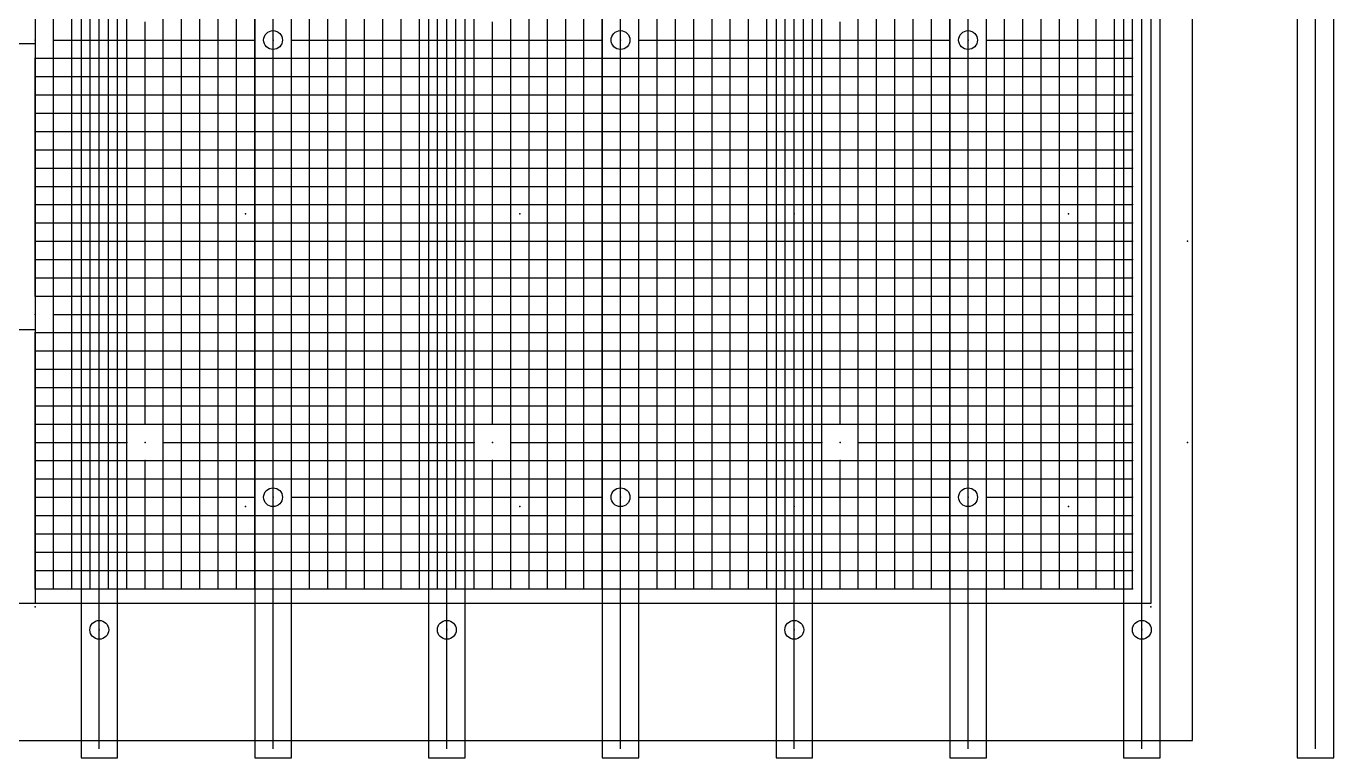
# Model space of a CAD drawing. Extents: x -1 to 2716, y -20 to 1530.
# Drawn here: x 1286 to 2716, y -20 to 780 of the extents above; entities that cross this region are included whole.
import ezdxf

# ---------------------------------------------------------------- set-up
doc = ezdxf.new("R2010")
doc.units = 0
for name, color, linetype in [('annotations', 1, 'CONTINUOUS'), ('dowels', 1, 'CONTINUOUS'), ('grooves', 1, 'CONTINUOUS'), ('pegs', 1, 'CONTINUOUS'), ('slotkop', 1, 'CONTINUOUS'), ('supports', 1, 'CONTINUOUS'), ('vents', 1, 'CONTINUOUS')]:
    doc.layers.add(name, color=color, linetype=linetype)

msp = doc.modelspace()

# ---------------------------------------------------------------- linework, layer by layer
at = {"layer": 'annotations', "color": 1}
for p, q in [((1365.6, -10), (1365.6, 1530)), ((1555.6, -10), (1555.6, 1530)), ((1745.6, -10), (1745.6, 1530)), ((1935.6, -10), (1935.6, 1530)), ((2125.6, -10), (2125.6, 1530)), ((2315.6, -10), (2315.6, 1530)), ((2505.6, -10), (2505.6, 1530)), ((2695.6, -10), (2695.6, 1530))]:
    msp.add_line(p, q, dxfattribs=at)
for points in [[(1345.6, -20, 0), (1385.6, -20, 0), (1385.6, 1530, 0), (1345.6, 1530, 0)], [(1535.6, -20, 0), (1575.6, -20, 0), (1575.6, 1530, 0), (1535.6, 1530, 0)], [(1725.6, -20, 0), (1765.6, -20, 0), (1765.6, 1530, 0), (1725.6, 1530, 0)], [(1915.6, -20, 0), (1955.6, -20, 0), (1955.6, 1530, 0), (1915.6, 1530, 0)], [(2105.6, -20, 0), (2145.6, -20, 0), (2145.6, 1530, 0), (2105.6, 1530, 0)], [(2295.6, -20, 0), (2335.6, -20, 0), (2335.6, 1530, 0), (2295.6, 1530, 0)], [(2485.6, -20, 0), (2525.6, -20, 0), (2525.6, 1530, 0), (2485.6, 1530, 0)], [(2675.6, -20, 0), (2715.6, -20, 0), (2715.6, 1530, 0), (2675.6, 1530, 0)], [(-1, -1, 0), (2561, -1, 0), (2561, 1511, 0), (-1, 1511, 0)]]:
    msp.add_polyline3d(points, close=True, dxfattribs=at)
at = {"layer": 'annotations', "color": 3}
for points in [[(74, 149, 0), (1296, 149, 0), (1296, 1371, 0), (74, 1371, 0)], [(74, 149, 0), (2516, 149, 0), (2516, 1371, 0), (74, 1371, 0)], [(74, 149, 0), (1296, 149, 0), (1296, 761, 0), (74, 761, 0)], [(874, 149, 0), (1296, 149, 0), (1296, 448, 0), (874, 448, 0)]]:
    msp.add_polyline3d(points, close=True, dxfattribs=at)
at = {"layer": 'dowels', "color": 6}
for p in [(1525.6, 575), (1825.6, 575), (2125.6, 575), (2425.6, 575), (1525.6, 255), (1825.6, 255), (2125.6, 255), (2425.6, 255)]:
    msp.add_point(p, dxfattribs=at)
at = {"layer": 'grooves', "color": 7}
for p, q in [((1315.6, 165), (1315.6, 1365)), ((1335.6, 165), (1335.6, 1365)), ((1355.6, 165), (1355.6, 1365)), ((1375.6, 165), (1375.6, 1365)), ((1395.6, 165), (1395.6, 1365)), ((1435.6, 165), (1435.6, 1365)), ((1455.6, 165), (1455.6, 1365)), ((1475.6, 165), (1475.6, 1365)), ((1495.6, 165), (1495.6, 1365)), ((1515.6, 165), (1515.6, 1365)), ((1535.6, 165), (1535.6, 1365)), ((1575.6, 165), (1575.6, 1365)), ((1595.6, 165), (1595.6, 1365)), ((1615.6, 165), (1615.6, 1365)), ((1635.6, 165), (1635.6, 1365)), ((1655.6, 165), (1655.6, 1365)), ((1675.6, 165), (1675.6, 1365)), ((1695.6, 165), (1695.6, 1365)), ((1715.6, 165), (1715.6, 1365)), ((1735.6, 165), (1735.6, 1365)), ((1755.6, 165), (1755.6, 1365)), ((1775.6, 165), (1775.6, 1365)), ((1815.6, 165), (1815.6, 1365)), ((1835.6, 165), (1835.6, 1365)), ((1855.6, 165), (1855.6, 1365)), ((1875.6, 165), (1875.6, 1365)), ((1895.6, 165), (1895.6, 1365)), ((1915.6, 165), (1915.6, 1365)), ((1955.6, 165), (1955.6, 1365)), ((1975.6, 165), (1975.6, 1365)), ((1995.6, 165), (1995.6, 1365)), ((2015.6, 165), (2015.6, 1365)), ((2035.6, 165), (2035.6, 1365)), ((2055.6, 165), (2055.6, 1365)), ((2075.6, 165), (2075.6, 1365)), ((2095.6, 165), (2095.6, 1365)), ((2115.6, 165), (2115.6, 1365)), ((2135.6, 165), (2135.6, 1365)), ((2155.6, 165), (2155.6, 1365)), ((2195.6, 165), (2195.6, 1365)), ((2215.6, 165), (2215.6, 1365)), ((2235.6, 165), (2235.6, 1365)), ((2255.6, 165), (2255.6, 1365)), ((2275.6, 165), (2275.6, 1365)), ((2295.6, 165), (2295.6, 1365)), ((2335.6, 165), (2335.6, 1365)), ((2355.6, 165), (2355.6, 1365)), ((2375.6, 165), (2375.6, 1365)), ((2395.6, 165), (2395.6, 1365)), ((2415.6, 165), (2415.6, 1365)), ((2435.6, 165), (2435.6, 1365)), ((2455.6, 165), (2455.6, 1365)), ((2475.6, 165), (2475.6, 1365)), ((2495.6, 165), (2495.6, 1365)), ((1415.6, 345), (1415.6, 785)), ((1795.6, 345), (1795.6, 785)), ((2175.6, 345), (2175.6, 785)), ((1315.6, 765), (1535.6, 765)), ((1575.6, 765), (1915.6, 765)), ((1955.6, 765), (2295.6, 765)), ((2335.6, 765), (2495.6, 765)), ((1295.6, 485), (1295.6, 745)), ((1295.6, 745), (2495.6, 745)), ((1555.6, 285), (1555.6, 745)), ((1935.6, 285), (1935.6, 745)), ((2315.6, 285), (2315.6, 745)), ((1295.6, 725), (2495.6, 725)), ((1295.6, 705), (2495.6, 705)), ((1295.6, 685), (2495.6, 685)), ((1295.6, 665), (2495.6, 665)), ((1295.6, 645), (2495.6, 645)), ((1295.6, 625), (2495.6, 625)), ((1295.6, 605), (2495.6, 605)), ((1295.6, 585), (2495.6, 585)), ((1295.6, 565), (2495.6, 565)), ((1295.6, 545), (2495.6, 545)), ((1295.6, 525), (2495.6, 525)), ((1295.6, 505), (2495.6, 505)), ((1295.6, 485), (2495.6, 485)), ((1315.6, 465), (2495.6, 465)), ((1295.6, 165), (1295.6, 445)), ((1295.6, 445), (2495.6, 445)), ((1295.6, 425), (2495.6, 425)), ((1295.6, 405), (2495.6, 405)), ((1295.6, 385), (2495.6, 385)), ((1295.6, 365), (2495.6, 365)), ((1295.6, 345), (2495.6, 345)), ((1295.6, 325), (1395.6, 325)), ((1435.6, 325), (1775.6, 325)), ((1815.6, 325), (2155.6, 325)), ((2195.6, 325), (2495.6, 325)), ((1295.6, 305), (2495.6, 305)), ((1415.6, 165), (1415.6, 305)), ((1795.6, 165), (1795.6, 305)), ((2175.6, 165), (2175.6, 305)), ((1295.6, 285), (2495.6, 285)), ((1295.6, 265), (1535.6, 265)), ((1575.6, 265), (1915.6, 265)), ((1955.6, 265), (2295.6, 265)), ((2335.6, 265), (2495.6, 265)), ((1295.6, 245), (2495.6, 245)), ((1555.6, 165), (1555.6, 245)), ((1935.6, 165), (1935.6, 245)), ((2315.6, 165), (2315.6, 245)), ((1295.6, 225), (2495.6, 225)), ((1295.6, 205), (2495.6, 205)), ((1295.6, 185), (2495.6, 185)), ((1295.6, 165), (2495.6, 165))]:
    msp.add_line(p, q, dxfattribs=at)
at = {"layer": 'pegs', "color": 2}
for p in [(1295.6, 765), (2555.6, 545), (1295.6, 465), (1415.6, 325), (1795.6, 325), (2175.6, 325), (2555.6, 325), (1295.6, 145), (2515.6, 145)]:
    msp.add_point(p, dxfattribs=at)
at = {"layer": 'slotkop', "color": 4}
for centre in [(1555.6, 765), (1935.6, 765), (2315.6, 765), (1555.6, 265), (1935.6, 265), (2315.6, 265), (1365.6, 120), (1745.6, 120), (2125.6, 120), (2505.6, 120)]:
    msp.add_circle(centre, 10.3, dxfattribs=at)
at = {"layer": 'supports', "color": 4}
for p in [(1555.6, 765), (1935.6, 765), (2315.6, 765), (1555.6, 265), (1935.6, 265), (2315.6, 265), (1365.6, 120), (1745.6, 120), (2125.6, 120), (2505.6, 120)]:
    msp.add_point(p, dxfattribs=at)
at = {"layer": 'vents', "color": 3}
for p in [(1315.6, 765), (1335.6, 765), (1355.6, 765), (1375.6, 765), (1395.6, 765), (1415.6, 765), (1435.6, 765), (1455.6, 765), (1475.6, 765), (1495.6, 765), (1515.6, 765), (1535.6, 765), (1575.6, 765), (1595.6, 765), (1615.6, 765), (1635.6, 765), (1655.6, 765), (1675.6, 765), (1695.6, 765), (1715.6, 765), (1735.6, 765), (1755.6, 765), (1775.6, 765), (1795.6, 765), (1815.6, 765), (1835.6, 765), (1855.6, 765), (1875.6, 765), (1895.6, 765), (1915.6, 765), (1955.6, 765), (1975.6, 765), (1995.6, 765), (2015.6, 765), (2035.6, 765), (2055.6, 765), (2075.6, 765), (2095.6, 765), (2115.6, 765), (2135.6, 765), (2155.6, 765), (2175.6, 765), (2195.6, 765), (2215.6, 765), (2235.6, 765), (2255.6, 765), (2275.6, 765), (2295.6, 765), (2335.6, 765), (2355.6, 765), (2375.6, 765), (2395.6, 765), (2415.6, 765), (2435.6, 765), (2455.6, 765), (2475.6, 765), (2495.6, 765), (1295.6, 745), (1315.6, 745), (1335.6, 745), (1355.6, 745), (1375.6, 745), (1395.6, 745), (1415.6, 745), (1435.6, 745), (1455.6, 745), (1475.6, 745), (1495.6, 745), (1515.6, 745), (1535.6, 745), (1555.6, 745), (1575.6, 745), (1595.6, 745), (1615.6, 745), (1635.6, 745), (1655.6, 745), (1675.6, 745), (1695.6, 745), (1715.6, 745), (1735.6, 745), (1755.6, 745), (1775.6, 745), (1795.6, 745), (1815.6, 745), (1835.6, 745), (1855.6, 745), (1875.6, 745), (1895.6, 745), (1915.6, 745), (1935.6, 745), (1955.6, 745), (1975.6, 745), (1995.6, 745), (2015.6, 745), (2035.6, 745), (2055.6, 745), (2075.6, 745), (2095.6, 745), (2115.6, 745), (2135.6, 745), (2155.6, 745), (2175.6, 745), (2195.6, 745), (2215.6, 745), (2235.6, 745), (2255.6, 745), (2275.6, 745), (2295.6, 745), (2315.6, 745), (2335.6, 745), (2355.6, 745), (2375.6, 745), (2395.6, 745), (2415.6, 745), (2435.6, 745), (2455.6, 745), (2475.6, 745), (2495.6, 745), (1295.6, 725), (1315.6, 725), (1335.6, 725), (1355.6, 725), (1375.6, 725), (1395.6, 725), (1415.6, 725), (1435.6, 725), (1455.6, 725), (1475.6, 725), (1495.6, 725), (1515.6, 725), (1535.6, 725), (1555.6, 725), (1575.6, 725), (1595.6, 725), (1615.6, 725), (1635.6, 725), (1655.6, 725), (1675.6, 725), (1695.6, 725), (1715.6, 725), (1735.6, 725), (1755.6, 725), (1775.6, 725), (1795.6, 725), (1815.6, 725), (1835.6, 725), (1855.6, 725), (1875.6, 725), (1895.6, 725), (1915.6, 725), (1935.6, 725), (1955.6, 725), (1975.6, 725), (1995.6, 725), (2015.6, 725), (2035.6, 725), (2055.6, 725), (2075.6, 725), (2095.6, 725), (2115.6, 725), (2135.6, 725), (2155.6, 725), (2175.6, 725), (2195.6, 725), (2215.6, 725), (2235.6, 725), (2255.6, 725), (2275.6, 725), (2295.6, 725), (2315.6, 725), (2335.6, 725), (2355.6, 725), (2375.6, 725), (2395.6, 725), (2415.6, 725), (2435.6, 725), (2455.6, 725), (2475.6, 725), (2495.6, 725), (1295.6, 705), (1315.6, 705), (1335.6, 705), (1355.6, 705), (1375.6, 705), (1395.6, 705), (1415.6, 705), (1435.6, 705), (1455.6, 705), (1475.6, 705), (1495.6, 705), (1515.6, 705), (1535.6, 705), (1555.6, 705), (1575.6, 705), (1595.6, 705), (1615.6, 705), (1635.6, 705), (1655.6, 705), (1675.6, 705), (1695.6, 705), (1715.6, 705), (1735.6, 705), (1755.6, 705), (1775.6, 705), (1795.6, 705), (1815.6, 705), (1835.6, 705), (1855.6, 705), (1875.6, 705), (1895.6, 705), (1915.6, 705), (1935.6, 705), (1955.6, 705), (1975.6, 705), (1995.6, 705), (2015.6, 705), (2035.6, 705), (2055.6, 705), (2075.6, 705), (2095.6, 705), (2115.6, 705), (2135.6, 705), (2155.6, 705), (2175.6, 705), (2195.6, 705), (2215.6, 705), (2235.6, 705), (2255.6, 705), (2275.6, 705), (2295.6, 705), (2315.6, 705), (2335.6, 705), (2355.6, 705), (2375.6, 705), (2395.6, 705), (2415.6, 705), (2435.6, 705), (2455.6, 705), (2475.6, 705), (2495.6, 705), (1295.6, 685), (1315.6, 685), (1335.6, 685), (1355.6, 685), (1375.6, 685), (1395.6, 685), (1415.6, 685), (1435.6, 685), (1455.6, 685), (1475.6, 685), (1495.6, 685), (1515.6, 685), (1535.6, 685), (1555.6, 685), (1575.6, 685), (1595.6, 685), (1615.6, 685), (1635.6, 685), (1655.6, 685), (1675.6, 685), (1695.6, 685), (1715.6, 685), (1735.6, 685), (1755.6, 685), (1775.6, 685), (1795.6, 685), (1815.6, 685), (1835.6, 685), (1855.6, 685), (1875.6, 685), (1895.6, 685), (1915.6, 685), (1935.6, 685), (1955.6, 685), (1975.6, 685), (1995.6, 685), (2015.6, 685), (2035.6, 685), (2055.6, 685), (2075.6, 685), (2095.6, 685), (2115.6, 685), (2135.6, 685), (2155.6, 685), (2175.6, 685), (2195.6, 685), (2215.6, 685), (2235.6, 685), (2255.6, 685), (2275.6, 685), (2295.6, 685), (2315.6, 685), (2335.6, 685), (2355.6, 685), (2375.6, 685), (2395.6, 685), (2415.6, 685), (2435.6, 685), (2455.6, 685), (2475.6, 685), (2495.6, 685), (1295.6, 665), (1315.6, 665), (1335.6, 665), (1355.6, 665), (1375.6, 665), (1395.6, 665), (1415.6, 665), (1435.6, 665), (1455.6, 665), (1475.6, 665), (1495.6, 665), (1515.6, 665), (1535.6, 665), (1555.6, 665), (1575.6, 665), (1595.6, 665), (1615.6, 665), (1635.6, 665), (1655.6, 665), (1675.6, 665), (1695.6, 665), (1715.6, 665), (1735.6, 665), (1755.6, 665), (1775.6, 665), (1795.6, 665), (1815.6, 665), (1835.6, 665), (1855.6, 665), (1875.6, 665), (1895.6, 665), (1915.6, 665), (1935.6, 665), (1955.6, 665), (1975.6, 665), (1995.6, 665), (2015.6, 665), (2035.6, 665), (2055.6, 665), (2075.6, 665), (2095.6, 665), (2115.6, 665), (2135.6, 665), (2155.6, 665), (2175.6, 665), (2195.6, 665), (2215.6, 665), (2235.6, 665), (2255.6, 665), (2275.6, 665), (2295.6, 665), (2315.6, 665), (2335.6, 665), (2355.6, 665), (2375.6, 665), (2395.6, 665), (2415.6, 665), (2435.6, 665), (2455.6, 665), (2475.6, 665), (2495.6, 665), (1295.6, 645), (1315.6, 645), (1335.6, 645), (1355.6, 645), (1375.6, 645), (1395.6, 645), (1415.6, 645), (1435.6, 645), (1455.6, 645), (1475.6, 645), (1495.6, 645), (1515.6, 645), (1535.6, 645), (1555.6, 645), (1575.6, 645), (1595.6, 645), (1615.6, 645), (1635.6, 645), (1655.6, 645), (1675.6, 645), (1695.6, 645), (1715.6, 645), (1735.6, 645), (1755.6, 645), (1775.6, 645), (1795.6, 645), (1815.6, 645), (1835.6, 645), (1855.6, 645), (1875.6, 645), (1895.6, 645), (1915.6, 645), (1935.6, 645), (1955.6, 645), (1975.6, 645), (1995.6, 645), (2015.6, 645), (2035.6, 645), (2055.6, 645), (2075.6, 645), (2095.6, 645), (2115.6, 645), (2135.6, 645), (2155.6, 645), (2175.6, 645), (2195.6, 645), (2215.6, 645), (2235.6, 645), (2255.6, 645), (2275.6, 645), (2295.6, 645), (2315.6, 645), (2335.6, 645), (2355.6, 645), (2375.6, 645), (2395.6, 645), (2415.6, 645), (2435.6, 645), (2455.6, 645), (2475.6, 645), (2495.6, 645), (1295.6, 625), (1315.6, 625), (1335.6, 625), (1355.6, 625), (1375.6, 625), (1395.6, 625), (1415.6, 625), (1435.6, 625), (1455.6, 625), (1475.6, 625), (1495.6, 625), (1515.6, 625), (1535.6, 625), (1555.6, 625), (1575.6, 625), (1595.6, 625), (1615.6, 625), (1635.6, 625), (1655.6, 625), (1675.6, 625), (1695.6, 625), (1715.6, 625), (1735.6, 625), (1755.6, 625), (1775.6, 625), (1795.6, 625), (1815.6, 625), (1835.6, 625), (1855.6, 625), (1875.6, 625), (1895.6, 625), (1915.6, 625), (1935.6, 625), (1955.6, 625), (1975.6, 625), (1995.6, 625), (2015.6, 625), (2035.6, 625), (2055.6, 625), (2075.6, 625), (2095.6, 625), (2115.6, 625), (2135.6, 625), (2155.6, 625), (2175.6, 625), (2195.6, 625), (2215.6, 625), (2235.6, 625), (2255.6, 625), (2275.6, 625), (2295.6, 625), (2315.6, 625), (2335.6, 625), (2355.6, 625), (2375.6, 625), (2395.6, 625), (2415.6, 625), (2435.6, 625), (2455.6, 625), (2475.6, 625), (2495.6, 625), (1295.6, 605), (1315.6, 605), (1335.6, 605), (1355.6, 605), (1375.6, 605), (1395.6, 605), (1415.6, 605), (1435.6, 605), (1455.6, 605), (1475.6, 605), (1495.6, 605), (1515.6, 605), (1535.6, 605), (1555.6, 605), (1575.6, 605), (1595.6, 605), (1615.6, 605), (1635.6, 605), (1655.6, 605), (1675.6, 605), (1695.6, 605), (1715.6, 605), (1735.6, 605), (1755.6, 605), (1775.6, 605), (1795.6, 605), (1815.6, 605), (1835.6, 605), (1855.6, 605), (1875.6, 605), (1895.6, 605), (1915.6, 605), (1935.6, 605), (1955.6, 605), (1975.6, 605), (1995.6, 605), (2015.6, 605), (2035.6, 605), (2055.6, 605), (2075.6, 605), (2095.6, 605), (2115.6, 605), (2135.6, 605), (2155.6, 605), (2175.6, 605), (2195.6, 605), (2215.6, 605), (2235.6, 605), (2255.6, 605), (2275.6, 605), (2295.6, 605), (2315.6, 605), (2335.6, 605), (2355.6, 605), (2375.6, 605), (2395.6, 605), (2415.6, 605), (2435.6, 605), (2455.6, 605), (2475.6, 605), (2495.6, 605), (1295.6, 585), (1315.6, 585), (1335.6, 585), (1355.6, 585), (1375.6, 585), (1395.6, 585), (1415.6, 585), (1435.6, 585), (1455.6, 585), (1475.6, 585), (1495.6, 585), (1515.6, 585), (1535.6, 585), (1555.6, 585), (1575.6, 585), (1595.6, 585), (1615.6, 585), (1635.6, 585), (1655.6, 585), (1675.6, 585), (1695.6, 585), (1715.6, 585), (1735.6, 585), (1755.6, 585), (1775.6, 585), (1795.6, 585), (1815.6, 585), (1835.6, 585), (1855.6, 585), (1875.6, 585), (1895.6, 585), (1915.6, 585), (1935.6, 585), (1955.6, 585), (1975.6, 585), (1995.6, 585), (2015.6, 585), (2035.6, 585), (2055.6, 585), (2075.6, 585), (2095.6, 585), (2115.6, 585), (2135.6, 585), (2155.6, 585), (2175.6, 585), (2195.6, 585), (2215.6, 585), (2235.6, 585), (2255.6, 585), (2275.6, 585), (2295.6, 585), (2315.6, 585), (2335.6, 585), (2355.6, 585), (2375.6, 585), (2395.6, 585), (2415.6, 585), (2435.6, 585), (2455.6, 585), (2475.6, 585), (2495.6, 585), (1295.6, 565), (1315.6, 565), (1335.6, 565), (1355.6, 565), (1375.6, 565), (1395.6, 565), (1415.6, 565), (1435.6, 565), (1455.6, 565), (1475.6, 565), (1495.6, 565), (1515.6, 565), (1535.6, 565), (1555.6, 565), (1575.6, 565), (1595.6, 565), (1615.6, 565), (1635.6, 565), (1655.6, 565), (1675.6, 565), (1695.6, 565), (1715.6, 565), (1735.6, 565), (1755.6, 565), (1775.6, 565), (1795.6, 565), (1815.6, 565), (1835.6, 565), (1855.6, 565), (1875.6, 565), (1895.6, 565), (1915.6, 565), (1935.6, 565), (1955.6, 565), (1975.6, 565), (1995.6, 565), (2015.6, 565), (2035.6, 565), (2055.6, 565), (2075.6, 565), (2095.6, 565), (2115.6, 565), (2135.6, 565), (2155.6, 565), (2175.6, 565), (2195.6, 565), (2215.6, 565), (2235.6, 565), (2255.6, 565), (2275.6, 565), (2295.6, 565), (2315.6, 565), (2335.6, 565), (2355.6, 565), (2375.6, 565), (2395.6, 565), (2415.6, 565), (2435.6, 565), (2455.6, 565), (2475.6, 565), (2495.6, 565), (1295.6, 545), (1315.6, 545), (1335.6, 545), (1355.6, 545), (1375.6, 545), (1395.6, 545), (1415.6, 545), (1435.6, 545), (1455.6, 545), (1475.6, 545), (1495.6, 545), (1515.6, 545), (1535.6, 545), (1555.6, 545), (1575.6, 545), (1595.6, 545), (1615.6, 545), (1635.6, 545), (1655.6, 545), (1675.6, 545), (1695.6, 545), (1715.6, 545), (1735.6, 545), (1755.6, 545), (1775.6, 545), (1795.6, 545), (1815.6, 545), (1835.6, 545), (1855.6, 545), (1875.6, 545), (1895.6, 545), (1915.6, 545), (1935.6, 545), (1955.6, 545), (1975.6, 545), (1995.6, 545), (2015.6, 545), (2035.6, 545), (2055.6, 545), (2075.6, 545), (2095.6, 545), (2115.6, 545), (2135.6, 545), (2155.6, 545), (2175.6, 545), (2195.6, 545), (2215.6, 545), (2235.6, 545), (2255.6, 545), (2275.6, 545), (2295.6, 545), (2315.6, 545), (2335.6, 545), (2355.6, 545), (2375.6, 545), (2395.6, 545), (2415.6, 545), (2435.6, 545), (2455.6, 545), (2475.6, 545), (2495.6, 545), (1295.6, 525), (1315.6, 525), (1335.6, 525), (1355.6, 525), (1375.6, 525), (1395.6, 525), (1415.6, 525), (1435.6, 525), (1455.6, 525), (1475.6, 525), (1495.6, 525), (1515.6, 525), (1535.6, 525), (1555.6, 525), (1575.6, 525), (1595.6, 525), (1615.6, 525), (1635.6, 525), (1655.6, 525), (1675.6, 525), (1695.6, 525), (1715.6, 525), (1735.6, 525), (1755.6, 525), (1775.6, 525), (1795.6, 525), (1815.6, 525), (1835.6, 525), (1855.6, 525), (1875.6, 525), (1895.6, 525), (1915.6, 525), (1935.6, 525), (1955.6, 525), (1975.6, 525), (1995.6, 525), (2015.6, 525), (2035.6, 525), (2055.6, 525), (2075.6, 525), (2095.6, 525), (2115.6, 525), (2135.6, 525), (2155.6, 525), (2175.6, 525), (2195.6, 525), (2215.6, 525), (2235.6, 525), (2255.6, 525), (2275.6, 525), (2295.6, 525), (2315.6, 525), (2335.6, 525), (2355.6, 525), (2375.6, 525), (2395.6, 525), (2415.6, 525), (2435.6, 525), (2455.6, 525), (2475.6, 525), (2495.6, 525), (1295.6, 505), (1315.6, 505), (1335.6, 505), (1355.6, 505), (1375.6, 505), (1395.6, 505), (1415.6, 505), (1435.6, 505), (1455.6, 505), (1475.6, 505), (1495.6, 505), (1515.6, 505), (1535.6, 505), (1555.6, 505), (1575.6, 505), (1595.6, 505), (1615.6, 505), (1635.6, 505), (1655.6, 505), (1675.6, 505), (1695.6, 505), (1715.6, 505), (1735.6, 505), (1755.6, 505), (1775.6, 505), (1795.6, 505), (1815.6, 505), (1835.6, 505), (1855.6, 505), (1875.6, 505), (1895.6, 505), (1915.6, 505), (1935.6, 505), (1955.6, 505), (1975.6, 505), (1995.6, 505), (2015.6, 505), (2035.6, 505), (2055.6, 505), (2075.6, 505), (2095.6, 505), (2115.6, 505), (2135.6, 505), (2155.6, 505), (2175.6, 505), (2195.6, 505), (2215.6, 505), (2235.6, 505), (2255.6, 505), (2275.6, 505), (2295.6, 505), (2315.6, 505), (2335.6, 505), (2355.6, 505), (2375.6, 505), (2395.6, 505), (2415.6, 505), (2435.6, 505), (2455.6, 505), (2475.6, 505), (2495.6, 505), (1295.6, 485), (1315.6, 485), (1335.6, 485), (1355.6, 485), (1375.6, 485), (1395.6, 485), (1415.6, 485), (1435.6, 485), (1455.6, 485), (1475.6, 485), (1495.6, 485), (1515.6, 485), (1535.6, 485), (1555.6, 485), (1575.6, 485), (1595.6, 485), (1615.6, 485), (1635.6, 485), (1655.6, 485), (1675.6, 485), (1695.6, 485), (1715.6, 485), (1735.6, 485), (1755.6, 485), (1775.6, 485), (1795.6, 485), (1815.6, 485), (1835.6, 485), (1855.6, 485), (1875.6, 485), (1895.6, 485), (1915.6, 485), (1935.6, 485), (1955.6, 485), (1975.6, 485), (1995.6, 485), (2015.6, 485), (2035.6, 485), (2055.6, 485), (2075.6, 485), (2095.6, 485), (2115.6, 485), (2135.6, 485), (2155.6, 485), (2175.6, 485), (2195.6, 485), (2215.6, 485), (2235.6, 485), (2255.6, 485), (2275.6, 485), (2295.6, 485), (2315.6, 485), (2335.6, 485), (2355.6, 485), (2375.6, 485), (2395.6, 485), (2415.6, 485), (2435.6, 485), (2455.6, 485), (2475.6, 485), (2495.6, 485), (1315.6, 465), (1335.6, 465), (1355.6, 465), (1375.6, 465), (1395.6, 465), (1415.6, 465), (1435.6, 465), (1455.6, 465), (1475.6, 465), (1495.6, 465), (1515.6, 465), (1535.6, 465), (1555.6, 465), (1575.6, 465), (1595.6, 465), (1615.6, 465), (1635.6, 465), (1655.6, 465), (1675.6, 465), (1695.6, 465), (1715.6, 465), (1735.6, 465), (1755.6, 465), (1775.6, 465), (1795.6, 465), (1815.6, 465), (1835.6, 465), (1855.6, 465), (1875.6, 465), (1895.6, 465), (1915.6, 465), (1935.6, 465), (1955.6, 465), (1975.6, 465), (1995.6, 465), (2015.6, 465), (2035.6, 465), (2055.6, 465), (2075.6, 465), (2095.6, 465), (2115.6, 465), (2135.6, 465), (2155.6, 465), (2175.6, 465), (2195.6, 465), (2215.6, 465), (2235.6, 465), (2255.6, 465), (2275.6, 465), (2295.6, 465), (2315.6, 465), (2335.6, 465), (2355.6, 465), (2375.6, 465), (2395.6, 465), (2415.6, 465), (2435.6, 465), (2455.6, 465), (2475.6, 465), (2495.6, 465), (1295.6, 445), (1315.6, 445), (1335.6, 445), (1355.6, 445), (1375.6, 445), (1395.6, 445), (1415.6, 445), (1435.6, 445), (1455.6, 445), (1475.6, 445), (1495.6, 445), (1515.6, 445), (1535.6, 445), (1555.6, 445), (1575.6, 445), (1595.6, 445), (1615.6, 445), (1635.6, 445), (1655.6, 445), (1675.6, 445), (1695.6, 445), (1715.6, 445), (1735.6, 445), (1755.6, 445), (1775.6, 445), (1795.6, 445), (1815.6, 445), (1835.6, 445), (1855.6, 445), (1875.6, 445), (1895.6, 445), (1915.6, 445), (1935.6, 445), (1955.6, 445), (1975.6, 445), (1995.6, 445), (2015.6, 445), (2035.6, 445), (2055.6, 445), (2075.6, 445), (2095.6, 445), (2115.6, 445), (2135.6, 445), (2155.6, 445), (2175.6, 445), (2195.6, 445), (2215.6, 445), (2235.6, 445), (2255.6, 445), (2275.6, 445), (2295.6, 445), (2315.6, 445), (2335.6, 445), (2355.6, 445), (2375.6, 445), (2395.6, 445), (2415.6, 445), (2435.6, 445), (2455.6, 445), (2475.6, 445), (2495.6, 445), (1295.6, 425), (1315.6, 425), (1335.6, 425), (1355.6, 425), (1375.6, 425), (1395.6, 425), (1415.6, 425), (1435.6, 425), (1455.6, 425), (1475.6, 425), (1495.6, 425), (1515.6, 425), (1535.6, 425), (1555.6, 425), (1575.6, 425), (1595.6, 425), (1615.6, 425), (1635.6, 425), (1655.6, 425), (1675.6, 425), (1695.6, 425), (1715.6, 425), (1735.6, 425), (1755.6, 425), (1775.6, 425), (1795.6, 425), (1815.6, 425), (1835.6, 425), (1855.6, 425), (1875.6, 425), (1895.6, 425), (1915.6, 425), (1935.6, 425), (1955.6, 425), (1975.6, 425), (1995.6, 425), (2015.6, 425), (2035.6, 425), (2055.6, 425), (2075.6, 425), (2095.6, 425), (2115.6, 425), (2135.6, 425), (2155.6, 425), (2175.6, 425), (2195.6, 425), (2215.6, 425), (2235.6, 425), (2255.6, 425), (2275.6, 425), (2295.6, 425), (2315.6, 425), (2335.6, 425), (2355.6, 425), (2375.6, 425), (2395.6, 425), (2415.6, 425), (2435.6, 425), (2455.6, 425), (2475.6, 425), (2495.6, 425), (1295.6, 405), (1315.6, 405), (1335.6, 405), (1355.6, 405), (1375.6, 405), (1395.6, 405), (1415.6, 405), (1435.6, 405), (1455.6, 405), (1475.6, 405), (1495.6, 405), (1515.6, 405), (1535.6, 405), (1555.6, 405), (1575.6, 405), (1595.6, 405), (1615.6, 405), (1635.6, 405), (1655.6, 405), (1675.6, 405), (1695.6, 405), (1715.6, 405), (1735.6, 405), (1755.6, 405), (1775.6, 405), (1795.6, 405), (1815.6, 405), (1835.6, 405), (1855.6, 405), (1875.6, 405), (1895.6, 405), (1915.6, 405), (1935.6, 405), (1955.6, 405), (1975.6, 405), (1995.6, 405), (2015.6, 405), (2035.6, 405), (2055.6, 405), (2075.6, 405), (2095.6, 405), (2115.6, 405), (2135.6, 405), (2155.6, 405), (2175.6, 405), (2195.6, 405), (2215.6, 405), (2235.6, 405), (2255.6, 405), (2275.6, 405), (2295.6, 405), (2315.6, 405), (2335.6, 405), (2355.6, 405), (2375.6, 405), (2395.6, 405), (2415.6, 405), (2435.6, 405), (2455.6, 405), (2475.6, 405), (2495.6, 405), (1295.6, 385), (1315.6, 385), (1335.6, 385), (1355.6, 385), (1375.6, 385), (1395.6, 385), (1415.6, 385), (1435.6, 385), (1455.6, 385), (1475.6, 385), (1495.6, 385), (1515.6, 385), (1535.6, 385), (1555.6, 385), (1575.6, 385), (1595.6, 385), (1615.6, 385), (1635.6, 385), (1655.6, 385), (1675.6, 385), (1695.6, 385), (1715.6, 385), (1735.6, 385), (1755.6, 385), (1775.6, 385), (1795.6, 385), (1815.6, 385), (1835.6, 385), (1855.6, 385), (1875.6, 385), (1895.6, 385), (1915.6, 385), (1935.6, 385), (1955.6, 385), (1975.6, 385), (1995.6, 385), (2015.6, 385), (2035.6, 385), (2055.6, 385), (2075.6, 385), (2095.6, 385), (2115.6, 385), (2135.6, 385), (2155.6, 385), (2175.6, 385), (2195.6, 385), (2215.6, 385), (2235.6, 385), (2255.6, 385), (2275.6, 385), (2295.6, 385), (2315.6, 385), (2335.6, 385), (2355.6, 385), (2375.6, 385), (2395.6, 385), (2415.6, 385), (2435.6, 385), (2455.6, 385), (2475.6, 385), (2495.6, 385), (1295.6, 365), (1315.6, 365), (1335.6, 365), (1355.6, 365), (1375.6, 365), (1395.6, 365), (1415.6, 365), (1435.6, 365), (1455.6, 365), (1475.6, 365), (1495.6, 365), (1515.6, 365), (1535.6, 365), (1555.6, 365), (1575.6, 365), (1595.6, 365), (1615.6, 365), (1635.6, 365), (1655.6, 365), (1675.6, 365), (1695.6, 365), (1715.6, 365), (1735.6, 365), (1755.6, 365), (1775.6, 365), (1795.6, 365), (1815.6, 365), (1835.6, 365), (1855.6, 365), (1875.6, 365), (1895.6, 365), (1915.6, 365), (1935.6, 365), (1955.6, 365), (1975.6, 365), (1995.6, 365), (2015.6, 365), (2035.6, 365), (2055.6, 365), (2075.6, 365), (2095.6, 365), (2115.6, 365), (2135.6, 365), (2155.6, 365), (2175.6, 365), (2195.6, 365), (2215.6, 365), (2235.6, 365), (2255.6, 365), (2275.6, 365), (2295.6, 365), (2315.6, 365), (2335.6, 365), (2355.6, 365), (2375.6, 365), (2395.6, 365), (2415.6, 365), (2435.6, 365), (2455.6, 365), (2475.6, 365), (2495.6, 365), (1295.6, 345), (1315.6, 345), (1335.6, 345), (1355.6, 345), (1375.6, 345), (1395.6, 345), (1415.6, 345), (1435.6, 345), (1455.6, 345), (1475.6, 345), (1495.6, 345), (1515.6, 345), (1535.6, 345), (1555.6, 345), (1575.6, 345), (1595.6, 345), (1615.6, 345), (1635.6, 345), (1655.6, 345), (1675.6, 345), (1695.6, 345), (1715.6, 345), (1735.6, 345), (1755.6, 345), (1775.6, 345), (1795.6, 345), (1815.6, 345), (1835.6, 345), (1855.6, 345), (1875.6, 345), (1895.6, 345), (1915.6, 345), (1935.6, 345), (1955.6, 345), (1975.6, 345), (1995.6, 345), (2015.6, 345), (2035.6, 345), (2055.6, 345), (2075.6, 345), (2095.6, 345), (2115.6, 345), (2135.6, 345), (2155.6, 345), (2175.6, 345), (2195.6, 345), (2215.6, 345), (2235.6, 345), (2255.6, 345), (2275.6, 345), (2295.6, 345), (2315.6, 345), (2335.6, 345), (2355.6, 345), (2375.6, 345), (2395.6, 345), (2415.6, 345), (2435.6, 345), (2455.6, 345), (2475.6, 345), (2495.6, 345), (1295.6, 325), (1315.6, 325), (1335.6, 325), (1355.6, 325), (1375.6, 325), (1395.6, 325), (1435.6, 325), (1455.6, 325), (1475.6, 325), (1495.6, 325), (1515.6, 325), (1535.6, 325), (1555.6, 325), (1575.6, 325), (1595.6, 325), (1615.6, 325), (1635.6, 325), (1655.6, 325), (1675.6, 325), (1695.6, 325), (1715.6, 325), (1735.6, 325), (1755.6, 325), (1775.6, 325), (1815.6, 325), (1835.6, 325), (1855.6, 325), (1875.6, 325), (1895.6, 325), (1915.6, 325), (1935.6, 325), (1955.6, 325), (1975.6, 325), (1995.6, 325), (2015.6, 325), (2035.6, 325), (2055.6, 325), (2075.6, 325), (2095.6, 325), (2115.6, 325), (2135.6, 325), (2155.6, 325), (2195.6, 325), (2215.6, 325), (2235.6, 325), (2255.6, 325), (2275.6, 325), (2295.6, 325), (2315.6, 325), (2335.6, 325), (2355.6, 325), (2375.6, 325), (2395.6, 325), (2415.6, 325), (2435.6, 325), (2455.6, 325), (2475.6, 325), (2495.6, 325), (1295.6, 305), (1315.6, 305), (1335.6, 305), (1355.6, 305), (1375.6, 305), (1395.6, 305), (1415.6, 305), (1435.6, 305), (1455.6, 305), (1475.6, 305), (1495.6, 305), (1515.6, 305), (1535.6, 305), (1555.6, 305), (1575.6, 305), (1595.6, 305), (1615.6, 305), (1635.6, 305), (1655.6, 305), (1675.6, 305), (1695.6, 305), (1715.6, 305), (1735.6, 305), (1755.6, 305), (1775.6, 305), (1795.6, 305), (1815.6, 305), (1835.6, 305), (1855.6, 305), (1875.6, 305), (1895.6, 305), (1915.6, 305), (1935.6, 305), (1955.6, 305), (1975.6, 305), (1995.6, 305), (2015.6, 305), (2035.6, 305), (2055.6, 305), (2075.6, 305), (2095.6, 305), (2115.6, 305), (2135.6, 305), (2155.6, 305), (2175.6, 305), (2195.6, 305), (2215.6, 305), (2235.6, 305), (2255.6, 305), (2275.6, 305), (2295.6, 305), (2315.6, 305), (2335.6, 305), (2355.6, 305), (2375.6, 305), (2395.6, 305), (2415.6, 305), (2435.6, 305), (2455.6, 305), (2475.6, 305), (2495.6, 305), (1295.6, 285), (1315.6, 285), (1335.6, 285), (1355.6, 285), (1375.6, 285), (1395.6, 285), (1415.6, 285), (1435.6, 285), (1455.6, 285), (1475.6, 285), (1495.6, 285), (1515.6, 285), (1535.6, 285), (1555.6, 285), (1575.6, 285), (1595.6, 285), (1615.6, 285), (1635.6, 285), (1655.6, 285), (1675.6, 285), (1695.6, 285), (1715.6, 285), (1735.6, 285), (1755.6, 285), (1775.6, 285), (1795.6, 285), (1815.6, 285), (1835.6, 285), (1855.6, 285), (1875.6, 285), (1895.6, 285), (1915.6, 285), (1935.6, 285), (1955.6, 285), (1975.6, 285), (1995.6, 285), (2015.6, 285), (2035.6, 285), (2055.6, 285), (2075.6, 285), (2095.6, 285), (2115.6, 285), (2135.6, 285), (2155.6, 285), (2175.6, 285), (2195.6, 285), (2215.6, 285), (2235.6, 285), (2255.6, 285), (2275.6, 285), (2295.6, 285), (2315.6, 285), (2335.6, 285), (2355.6, 285), (2375.6, 285), (2395.6, 285), (2415.6, 285), (2435.6, 285), (2455.6, 285), (2475.6, 285), (2495.6, 285), (1295.6, 265), (1315.6, 265), (1335.6, 265), (1355.6, 265), (1375.6, 265), (1395.6, 265), (1415.6, 265), (1435.6, 265), (1455.6, 265), (1475.6, 265), (1495.6, 265), (1515.6, 265), (1535.6, 265), (1575.6, 265), (1595.6, 265), (1615.6, 265), (1635.6, 265), (1655.6, 265), (1675.6, 265), (1695.6, 265), (1715.6, 265), (1735.6, 265), (1755.6, 265), (1775.6, 265), (1795.6, 265), (1815.6, 265), (1835.6, 265), (1855.6, 265), (1875.6, 265), (1895.6, 265), (1915.6, 265), (1955.6, 265), (1975.6, 265), (1995.6, 265), (2015.6, 265), (2035.6, 265), (2055.6, 265), (2075.6, 265), (2095.6, 265), (2115.6, 265), (2135.6, 265), (2155.6, 265), (2175.6, 265), (2195.6, 265), (2215.6, 265), (2235.6, 265), (2255.6, 265), (2275.6, 265), (2295.6, 265), (2335.6, 265), (2355.6, 265), (2375.6, 265), (2395.6, 265), (2415.6, 265), (2435.6, 265), (2455.6, 265), (2475.6, 265), (2495.6, 265), (1295.6, 245), (1315.6, 245), (1335.6, 245), (1355.6, 245), (1375.6, 245), (1395.6, 245), (1415.6, 245), (1435.6, 245), (1455.6, 245), (1475.6, 245), (1495.6, 245), (1515.6, 245), (1535.6, 245), (1555.6, 245), (1575.6, 245), (1595.6, 245), (1615.6, 245), (1635.6, 245), (1655.6, 245), (1675.6, 245), (1695.6, 245), (1715.6, 245), (1735.6, 245), (1755.6, 245), (1775.6, 245), (1795.6, 245), (1815.6, 245), (1835.6, 245), (1855.6, 245), (1875.6, 245), (1895.6, 245), (1915.6, 245), (1935.6, 245), (1955.6, 245), (1975.6, 245), (1995.6, 245), (2015.6, 245), (2035.6, 245), (2055.6, 245), (2075.6, 245), (2095.6, 245), (2115.6, 245), (2135.6, 245), (2155.6, 245), (2175.6, 245), (2195.6, 245), (2215.6, 245), (2235.6, 245), (2255.6, 245), (2275.6, 245), (2295.6, 245), (2315.6, 245), (2335.6, 245), (2355.6, 245), (2375.6, 245), (2395.6, 245), (2415.6, 245), (2435.6, 245), (2455.6, 245), (2475.6, 245), (2495.6, 245), (1295.6, 225), (1315.6, 225), (1335.6, 225), (1355.6, 225), (1375.6, 225), (1395.6, 225), (1415.6, 225), (1435.6, 225), (1455.6, 225), (1475.6, 225), (1495.6, 225), (1515.6, 225), (1535.6, 225), (1555.6, 225), (1575.6, 225), (1595.6, 225), (1615.6, 225), (1635.6, 225), (1655.6, 225), (1675.6, 225), (1695.6, 225), (1715.6, 225), (1735.6, 225), (1755.6, 225), (1775.6, 225), (1795.6, 225), (1815.6, 225), (1835.6, 225), (1855.6, 225), (1875.6, 225), (1895.6, 225), (1915.6, 225), (1935.6, 225), (1955.6, 225), (1975.6, 225), (1995.6, 225), (2015.6, 225), (2035.6, 225), (2055.6, 225), (2075.6, 225), (2095.6, 225), (2115.6, 225), (2135.6, 225), (2155.6, 225), (2175.6, 225), (2195.6, 225), (2215.6, 225), (2235.6, 225), (2255.6, 225), (2275.6, 225), (2295.6, 225), (2315.6, 225), (2335.6, 225), (2355.6, 225), (2375.6, 225), (2395.6, 225), (2415.6, 225), (2435.6, 225), (2455.6, 225), (2475.6, 225), (2495.6, 225), (1295.6, 205), (1315.6, 205), (1335.6, 205), (1355.6, 205), (1375.6, 205), (1395.6, 205), (1415.6, 205), (1435.6, 205), (1455.6, 205), (1475.6, 205), (1495.6, 205), (1515.6, 205), (1535.6, 205), (1555.6, 205), (1575.6, 205), (1595.6, 205), (1615.6, 205), (1635.6, 205), (1655.6, 205), (1675.6, 205), (1695.6, 205), (1715.6, 205), (1735.6, 205), (1755.6, 205), (1775.6, 205), (1795.6, 205), (1815.6, 205), (1835.6, 205), (1855.6, 205), (1875.6, 205), (1895.6, 205), (1915.6, 205), (1935.6, 205), (1955.6, 205), (1975.6, 205), (1995.6, 205), (2015.6, 205), (2035.6, 205), (2055.6, 205), (2075.6, 205), (2095.6, 205), (2115.6, 205), (2135.6, 205), (2155.6, 205), (2175.6, 205), (2195.6, 205), (2215.6, 205), (2235.6, 205), (2255.6, 205), (2275.6, 205), (2295.6, 205), (2315.6, 205), (2335.6, 205), (2355.6, 205), (2375.6, 205), (2395.6, 205), (2415.6, 205), (2435.6, 205), (2455.6, 205), (2475.6, 205), (2495.6, 205), (1295.6, 185), (1315.6, 185), (1335.6, 185), (1355.6, 185), (1375.6, 185), (1395.6, 185), (1415.6, 185), (1435.6, 185), (1455.6, 185), (1475.6, 185), (1495.6, 185), (1515.6, 185), (1535.6, 185), (1555.6, 185), (1575.6, 185), (1595.6, 185), (1615.6, 185), (1635.6, 185), (1655.6, 185), (1675.6, 185), (1695.6, 185), (1715.6, 185), (1735.6, 185), (1755.6, 185), (1775.6, 185), (1795.6, 185), (1815.6, 185), (1835.6, 185), (1855.6, 185), (1875.6, 185), (1895.6, 185), (1915.6, 185), (1935.6, 185), (1955.6, 185), (1975.6, 185), (1995.6, 185), (2015.6, 185), (2035.6, 185), (2055.6, 185), (2075.6, 185), (2095.6, 185), (2115.6, 185), (2135.6, 185), (2155.6, 185), (2175.6, 185), (2195.6, 185), (2215.6, 185), (2235.6, 185), (2255.6, 185), (2275.6, 185), (2295.6, 185), (2315.6, 185), (2335.6, 185), (2355.6, 185), (2375.6, 185), (2395.6, 185), (2415.6, 185), (2435.6, 185), (2455.6, 185), (2475.6, 185), (2495.6, 185), (1295.6, 165), (1315.6, 165), (1335.6, 165), (1355.6, 165), (1375.6, 165), (1395.6, 165), (1415.6, 165), (1435.6, 165), (1455.6, 165), (1475.6, 165), (1495.6, 165), (1515.6, 165), (1535.6, 165), (1555.6, 165), (1575.6, 165), (1595.6, 165), (1615.6, 165), (1635.6, 165), (1655.6, 165), (1675.6, 165), (1695.6, 165), (1715.6, 165), (1735.6, 165), (1755.6, 165), (1775.6, 165), (1795.6, 165), (1815.6, 165), (1835.6, 165), (1855.6, 165), (1875.6, 165), (1895.6, 165), (1915.6, 165), (1935.6, 165), (1955.6, 165), (1975.6, 165), (1995.6, 165), (2015.6, 165), (2035.6, 165), (2055.6, 165), (2075.6, 165), (2095.6, 165), (2115.6, 165), (2135.6, 165), (2155.6, 165), (2175.6, 165), (2195.6, 165), (2215.6, 165), (2235.6, 165), (2255.6, 165), (2275.6, 165), (2295.6, 165), (2315.6, 165), (2335.6, 165), (2355.6, 165), (2375.6, 165), (2395.6, 165), (2415.6, 165), (2435.6, 165), (2455.6, 165), (2475.6, 165), (2495.6, 165)]:
    msp.add_point(p, dxfattribs=at)

doc.saveas('drawing.dxf')
